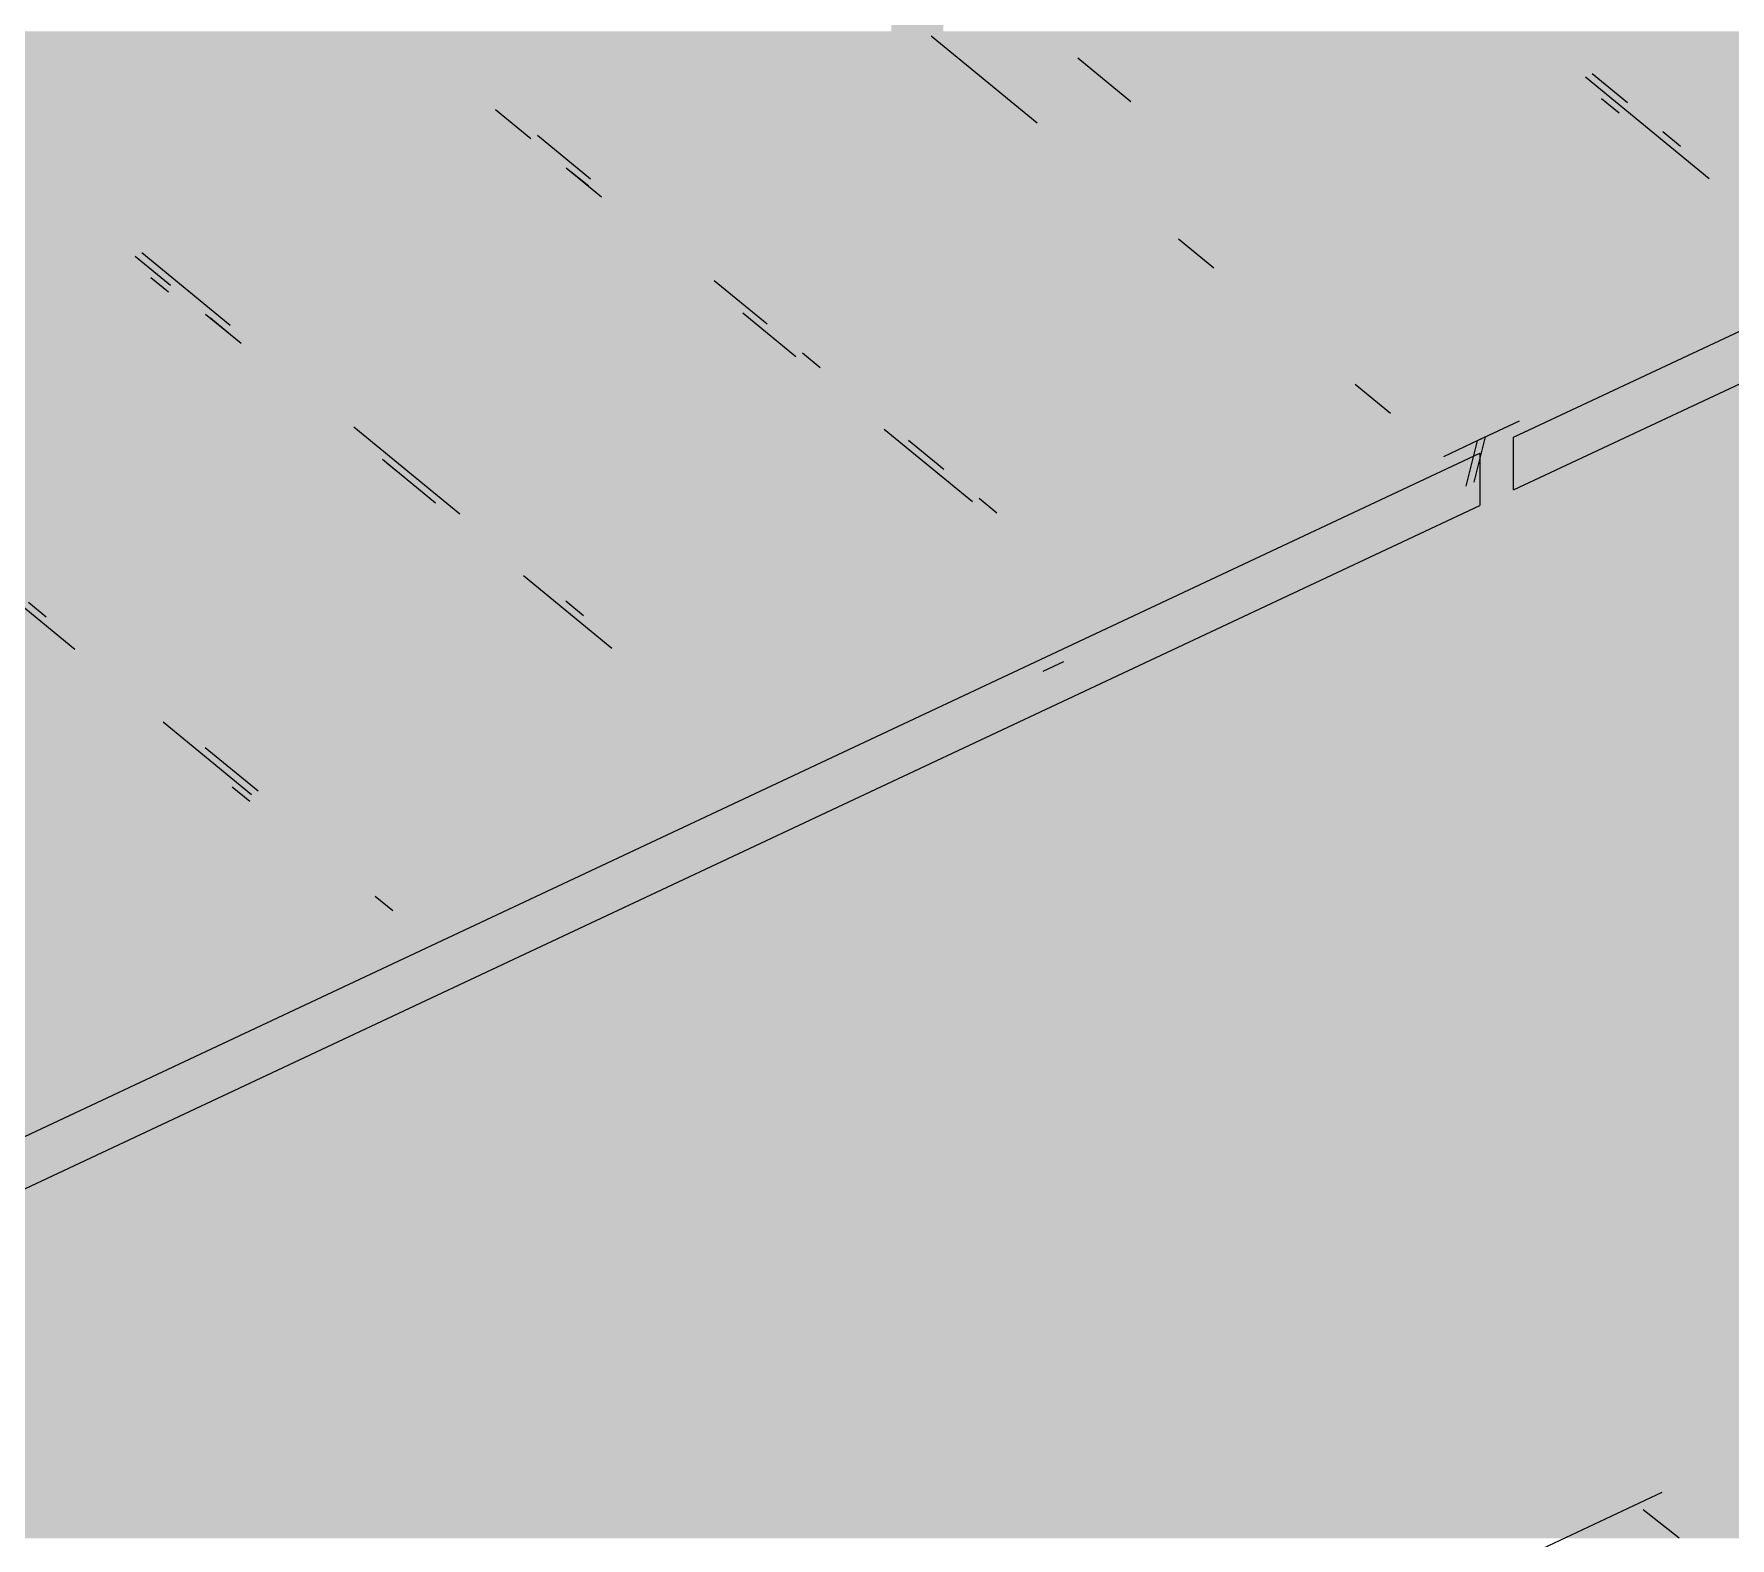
# Model space of a CAD drawing. Header units: millimetres. Extents: x 5 to 1315, y 5 to 292.
# Drawn here: x 1187.166 to 1190.312, y 83.386 to 86.176 of the extents above; entities that cross this region are included whole.
import ezdxf

# ---------------------------------------------------------------- set-up
doc = ezdxf.new("R2010")
doc.units = ezdxf.units.MM
doc.layers.add('EXISTING', color=7, linetype='Continuous')
doc.layers.add('IMAGES', color=7, linetype='Continuous')

# ---------------------------------------------------------------- blocks, each defined once
blk = doc.blocks.new('SHEET_03')
at = {"layer": 'EXISTING', "color": 250, "lineweight": 9}
for p, q in [((289.9104, 85.4281), (293.7247, 87.2188)), ((289.9104, 85.3306), (293.7247, 87.1213)), ((288.8304, 86.173), (289.027, 86.0114)), ((289.2002, 86.0505), (289.1019, 86.1313)), ((290.0439, 86.0965), (290.2732, 85.9079)), ((290.1219, 86.0485), (290.0563, 86.1023)), ((290.106, 86.0292), (290.0732, 86.0561)), ((288.022, 86.0359), (288.0875, 85.982)), ((288.1983, 85.9071), (288.1, 85.9879)), ((290.2202, 85.9677), (290.1874, 85.9946)), ((288.153, 85.9281), (288.2185, 85.8743)), ((288.1949, 85.8936), (288.1621, 85.9206)), ((289.2891, 85.796), (289.3546, 85.7421)), ((287.3535, 85.7643), (287.419, 85.7105)), ((287.5298, 85.6355), (287.366, 85.7702)), ((287.4156, 85.6971), (287.3829, 85.724)), ((288.5259, 85.6377), (288.4276, 85.7185)), ((287.4845, 85.6566), (287.5501, 85.6027)), ((287.5264, 85.6221), (287.4936, 85.6491)), ((288.4806, 85.6588), (288.5789, 85.578)), ((288.6242, 85.5569), (288.5914, 85.5839)), ((289.6167, 85.5266), (289.6822, 85.4728)), ((287.9557, 85.2854), (287.7591, 85.447)), ((289.921, 85.4579), (289.843, 85.4213)), ((288.7428, 85.4433), (288.9066, 85.3087)), ((288.8535, 85.3684), (288.788, 85.4223)), ((289.8586, 85.4286), (289.7805, 85.392)), ((289.843, 85.4213), (289.8217, 85.3375)), ((289.8374, 85.3448), (289.8586, 85.4286)), ((289.9104, 85.3306), (289.9104, 85.4281)), ((286.0337, 83.6081), (289.848, 85.3988)), ((287.8122, 85.3873), (287.9105, 85.3065)), ((289.848, 85.3988), (289.848, 85.3013)), ((287.854, 85.3528), (287.8213, 85.3797)), ((288.8501, 85.355), (288.8174, 85.3819)), ((286.0337, 83.5106), (289.848, 85.3013)), ((288.9518, 85.2876), (288.9191, 85.3145)), ((287.0782, 85.1696), (287.242, 85.035)), ((288.0743, 85.1718), (288.2381, 85.0372)), ((287.1889, 85.0947), (287.1562, 85.1216)), ((288.1851, 85.0969), (288.1523, 85.1238)), ((289.0379, 84.9943), (289.0764, 85.0124)), ((287.4058, 84.9003), (287.5696, 84.7656)), ((287.5821, 84.7715), (287.4838, 84.8523)), ((287.5662, 84.7522), (287.5335, 84.7792)), ((287.799, 84.5771), (287.8317, 84.5502)), ((286.3719, 81.6806), (290.1862, 83.4713)), ((290.151, 83.4392), (290.2177, 83.3869))]:
    blk.add_line(p, q, dxfattribs=at)
at = {"layer": 'IMAGES', "color": 7}
for points in [[(288.7564, 86.0849), (288.8527, 86.0849), (288.7564, 86.2777), (288.8527, 86.2777)], [(287.1182, 86.0849), (287.2145, 86.0849), (287.1182, 86.1813), (287.2145, 86.1813)], [(287.2145, 86.0849), (287.6964, 86.0849), (287.2145, 86.1813), (287.6964, 86.1813)], [(287.6964, 86.0849), (287.7927, 86.0849), (287.6964, 86.1813), (287.7927, 86.1813)], [(287.7927, 86.0849), (287.8891, 86.0849), (287.7927, 86.1813), (287.8891, 86.1813)], [(287.8891, 86.0849), (287.9855, 86.0849), (287.8891, 86.1813), (287.9855, 86.1813)], [(287.9855, 86.0849), (288.0818, 86.0849), (287.9855, 86.1813), (288.0818, 86.1813)], [(288.0818, 86.0849), (288.1782, 86.0849), (288.0818, 86.1813), (288.1782, 86.1813)], [(288.1782, 86.0849), (288.5636, 86.0849), (288.1782, 86.1813), (288.5636, 86.1813)], [(288.5636, 86.0849), (288.7564, 86.0849), (288.5636, 86.1813), (288.7564, 86.1813)], [(288.8527, 86.0849), (288.9491, 86.0849), (288.8527, 86.1813), (288.9491, 86.1813)], [(288.9491, 86.0849), (289.0455, 86.0849), (288.9491, 86.1813), (289.0455, 86.1813)], [(289.0455, 86.0849), (289.1418, 86.0849), (289.0455, 86.1813), (289.1418, 86.1813)], [(289.1418, 86.0849), (289.2382, 86.0849), (289.1418, 86.1813), (289.2382, 86.1813)], [(289.2382, 86.0849), (289.3345, 86.0849), (289.2382, 86.1813), (289.3345, 86.1813)], [(289.3345, 86.0849), (289.72, 86.0849), (289.3345, 86.1813), (289.72, 86.1813)], [(289.72, 86.0849), (289.8164, 86.0849), (289.72, 86.1813), (289.8164, 86.1813)], [(289.8164, 86.0849), (289.9127, 86.0849), (289.8164, 86.1813), (289.9127, 86.1813)], [(289.9127, 86.0849), (290.1055, 86.0849), (289.9127, 86.1813), (290.1055, 86.1813)], [(290.1055, 86.0849), (290.2018, 86.0849), (290.1055, 86.1813), (290.2018, 86.1813)], [(290.2018, 86.0849), (290.2982, 86.0849), (290.2018, 86.1813), (290.2982, 86.1813)], [(290.2982, 86.0849), (290.8764, 86.0849), (290.2982, 86.1813), (290.8764, 86.1813)], [(287.1182, 85.9885), (287.2145, 85.9885), (287.1182, 86.0849), (287.2145, 86.0849)], [(287.2145, 85.9885), (287.3109, 85.9885), (287.2145, 86.0849), (287.3109, 86.0849)], [(287.3109, 85.9885), (287.7927, 85.9885), (287.3109, 86.0849), (287.7927, 86.0849)], [(287.7927, 85.9885), (287.8891, 85.9885), (287.7927, 86.0849), (287.8891, 86.0849)], [(287.8891, 85.9885), (287.9855, 85.9885), (287.8891, 86.0849), (287.9855, 86.0849)], [(287.9855, 85.9885), (288.1782, 85.9885), (287.9855, 86.0849), (288.1782, 86.0849)], [(288.1782, 85.9885), (288.2745, 85.9885), (288.1782, 86.0849), (288.2745, 86.0849)], [(288.2745, 85.9885), (288.7564, 85.9885), (288.2745, 86.0849), (288.7564, 86.0849)], [(288.7564, 85.9885), (288.8527, 85.9885), (288.7564, 86.0849), (288.8527, 86.0849)], [(288.8527, 85.9885), (288.9491, 85.9885), (288.8527, 86.0849), (288.9491, 86.0849)], [(288.9491, 85.9885), (289.0455, 85.9885), (288.9491, 86.0849), (289.0455, 86.0849)], [(289.0455, 85.9885), (289.1418, 85.9885), (289.0455, 86.0849), (289.1418, 86.0849)], [(289.1418, 85.9885), (289.2382, 85.9885), (289.1418, 86.0849), (289.2382, 86.0849)], [(289.2382, 85.9885), (289.3345, 85.9885), (289.2382, 86.0849), (289.3345, 86.0849)], [(289.3345, 85.9885), (289.4309, 85.9885), (289.3345, 86.0849), (289.4309, 86.0849)], [(289.4309, 85.9885), (289.9127, 85.9885), (289.4309, 86.0849), (289.9127, 86.0849)], [(289.9127, 85.9885), (290.0091, 85.9885), (289.9127, 86.0849), (290.0091, 86.0849)], [(290.0091, 85.9885), (290.1055, 85.9885), (290.0091, 86.0849), (290.1055, 86.0849)], [(290.1055, 85.9885), (290.2018, 85.9885), (290.1055, 86.0849), (290.2018, 86.0849)], [(290.2018, 85.9885), (290.2982, 85.9885), (290.2018, 86.0849), (290.2982, 86.0849)], [(290.2982, 85.9885), (290.3945, 85.9885), (290.2982, 86.0849), (290.3945, 86.0849)], [(287.0218, 85.8921), (287.2145, 85.8921), (287.0218, 85.9885), (287.2145, 85.9885)], [(287.2145, 85.8921), (287.3109, 85.8921), (287.2145, 85.9885), (287.3109, 85.9885)], [(287.3109, 85.8921), (287.4073, 85.8921), (287.3109, 85.9885), (287.4073, 85.9885)], [(287.4073, 85.8921), (287.8891, 85.8921), (287.4073, 85.9885), (287.8891, 85.9885)], [(287.8891, 85.8921), (287.9855, 85.8921), (287.8891, 85.9885), (287.9855, 85.9885)], [(287.9855, 85.8921), (288.0818, 85.8921), (287.9855, 85.9885), (288.0818, 85.9885)], [(288.0818, 85.8921), (288.2745, 85.8921), (288.0818, 85.9885), (288.2745, 85.9885)], [(288.2745, 85.8921), (288.3709, 85.8921), (288.2745, 85.9885), (288.3709, 85.9885)], [(288.3709, 85.8921), (288.4673, 85.8921), (288.3709, 85.9885), (288.4673, 85.9885)], [(288.4673, 85.8921), (288.8527, 85.8921), (288.4673, 85.9885), (288.8527, 85.9885)], [(288.8527, 85.8921), (288.9491, 85.8921), (288.8527, 85.9885), (288.9491, 85.9885)], [(288.9491, 85.8921), (289.0455, 85.8921), (288.9491, 85.9885), (289.0455, 85.9885)], [(289.0455, 85.8921), (289.1418, 85.8921), (289.0455, 85.9885), (289.1418, 85.9885)], [(289.1418, 85.8921), (289.3345, 85.8921), (289.1418, 85.9885), (289.3345, 85.9885)], [(289.3345, 85.8921), (289.4309, 85.8921), (289.3345, 85.9885), (289.4309, 85.9885)], [(289.4309, 85.8921), (289.5273, 85.8921), (289.4309, 85.9885), (289.5273, 85.9885)], [(289.5273, 85.8921), (290.0091, 85.8921), (289.5273, 85.9885), (290.0091, 85.9885)], [(290.0091, 85.8921), (290.1055, 85.8921), (290.0091, 85.9885), (290.1055, 85.9885)], [(290.1055, 85.8921), (290.2982, 85.8921), (290.1055, 85.9885), (290.2982, 85.9885)], [(290.2982, 85.8921), (290.3945, 85.8921), (290.2982, 85.9885), (290.3945, 85.9885)], [(287.1182, 85.7957), (287.2145, 85.7957), (287.1182, 85.8921), (287.2145, 85.8921)], [(287.2145, 85.7957), (287.3109, 85.7957), (287.2145, 85.8921), (287.3109, 85.8921)], [(287.3109, 85.7957), (287.4073, 85.7957), (287.3109, 85.8921), (287.4073, 85.8921)], [(287.4073, 85.7957), (287.5036, 85.7957), (287.4073, 85.8921), (287.5036, 85.8921)], [(287.5036, 85.7957), (287.9855, 85.7957), (287.5036, 85.8921), (287.9855, 85.8921)], [(287.9855, 85.7957), (288.0818, 85.7957), (287.9855, 85.8921), (288.0818, 85.8921)], [(288.0818, 85.7957), (288.1782, 85.7957), (288.0818, 85.8921), (288.1782, 85.8921)], [(288.1782, 85.7957), (288.2745, 85.7957), (288.1782, 85.8921), (288.2745, 85.8921)], [(288.2745, 85.7957), (288.3709, 85.7957), (288.2745, 85.8921), (288.3709, 85.8921)], [(288.3709, 85.7957), (288.4673, 85.7957), (288.3709, 85.8921), (288.4673, 85.8921)], [(288.4673, 85.7957), (288.5636, 85.7957), (288.4673, 85.8921), (288.5636, 85.8921)], [(288.5636, 85.7957), (288.9491, 85.7957), (288.5636, 85.8921), (288.9491, 85.8921)], [(288.9491, 85.7957), (289.0455, 85.7957), (288.9491, 85.8921), (289.0455, 85.8921)], [(289.0455, 85.7957), (289.1418, 85.7957), (289.0455, 85.8921), (289.1418, 85.8921)], [(289.1418, 85.7957), (289.2382, 85.7957), (289.1418, 85.8921), (289.2382, 85.8921)], [(289.2382, 85.7957), (289.4309, 85.7957), (289.2382, 85.8921), (289.4309, 85.8921)], [(289.4309, 85.7957), (289.5273, 85.7957), (289.4309, 85.8921), (289.5273, 85.8921)], [(289.5273, 85.7957), (289.6236, 85.7957), (289.5273, 85.8921), (289.6236, 85.8921)], [(289.6236, 85.7957), (290.1055, 85.7957), (289.6236, 85.8921), (290.1055, 85.8921)], [(290.1055, 85.7957), (290.2018, 85.7957), (290.1055, 85.8921), (290.2018, 85.8921)], [(290.2018, 85.7957), (290.2982, 85.7957), (290.2018, 85.8921), (290.2982, 85.8921)], [(290.2982, 85.7957), (290.4909, 85.7957), (290.2982, 85.8921), (290.4909, 85.8921)], [(287.1182, 85.6993), (287.2145, 85.6993), (287.1182, 85.7957), (287.2145, 85.7957)], [(287.2145, 85.6993), (287.3109, 85.6993), (287.2145, 85.7957), (287.3109, 85.7957)], [(287.3109, 85.6993), (287.4073, 85.6993), (287.3109, 85.7957), (287.4073, 85.7957)], [(287.4073, 85.6993), (287.5036, 85.6993), (287.4073, 85.7957), (287.5036, 85.7957)], [(287.5036, 85.6993), (287.6, 85.6993), (287.5036, 85.7957), (287.6, 85.7957)], [(287.6, 85.6993), (288.0818, 85.6993), (287.6, 85.7957), (288.0818, 85.7957)], [(288.0818, 85.6993), (288.1782, 85.6993), (288.0818, 85.7957), (288.1782, 85.7957)], [(288.1782, 85.6993), (288.2745, 85.6993), (288.1782, 85.7957), (288.2745, 85.7957)], [(288.2745, 85.6993), (288.3709, 85.6993), (288.2745, 85.7957), (288.3709, 85.7957)], [(288.3709, 85.6993), (288.4673, 85.6993), (288.3709, 85.7957), (288.4673, 85.7957)], [(288.4673, 85.6993), (288.5636, 85.6993), (288.4673, 85.7957), (288.5636, 85.7957)], [(288.5636, 85.6993), (288.66, 85.6993), (288.5636, 85.7957), (288.66, 85.7957)], [(288.66, 85.6993), (289.0455, 85.6993), (288.66, 85.7957), (289.0455, 85.7957)], [(289.0455, 85.6993), (289.1418, 85.6993), (289.0455, 85.7957), (289.1418, 85.7957)], [(289.1418, 85.6993), (289.2382, 85.6993), (289.1418, 85.7957), (289.2382, 85.7957)], [(289.2382, 85.6993), (289.3345, 85.6993), (289.2382, 85.7957), (289.3345, 85.7957)], [(289.3345, 85.6993), (289.4309, 85.6993), (289.3345, 85.7957), (289.4309, 85.7957)], [(289.4309, 85.6993), (289.5273, 85.6993), (289.4309, 85.7957), (289.5273, 85.7957)], [(289.5273, 85.6993), (289.6236, 85.6993), (289.5273, 85.7957), (289.6236, 85.7957)], [(289.6236, 85.6993), (289.8164, 85.6993), (289.6236, 85.7957), (289.8164, 85.7957)], [(289.8164, 85.6993), (290.1055, 85.6993), (289.8164, 85.7957), (290.1055, 85.7957)], [(290.1055, 85.6993), (290.2982, 85.6993), (290.1055, 85.7957), (290.2982, 85.7957)], [(290.2982, 85.6993), (290.3945, 85.6993), (290.2982, 85.7957), (290.3945, 85.7957)], [(286.7327, 85.6029), (287.3109, 85.6029), (286.7327, 85.6993), (287.3109, 85.6993)], [(287.3109, 85.6029), (287.4073, 85.6029), (287.3109, 85.6993), (287.4073, 85.6993)], [(287.4073, 85.6029), (287.6, 85.6029), (287.4073, 85.6993), (287.6, 85.6993)], [(287.6, 85.6029), (287.7927, 85.6029), (287.6, 85.6993), (287.7927, 85.6993)], [(287.7927, 85.6029), (288.2745, 85.6029), (287.7927, 85.6993), (288.2745, 85.6993)], [(288.2745, 85.6029), (288.3709, 85.6029), (288.2745, 85.6993), (288.3709, 85.6993)], [(288.3709, 85.6029), (288.5636, 85.6029), (288.3709, 85.6993), (288.5636, 85.6993)], [(288.5636, 85.6029), (288.66, 85.6029), (288.5636, 85.6993), (288.66, 85.6993)], [(288.66, 85.6029), (288.7564, 85.6029), (288.66, 85.6993), (288.7564, 85.6993)], [(288.7564, 85.6029), (289.2382, 85.6029), (288.7564, 85.6993), (289.2382, 85.6993)], [(289.2382, 85.6029), (289.3345, 85.6029), (289.2382, 85.6993), (289.3345, 85.6993)], [(289.3345, 85.6029), (289.4309, 85.6029), (289.3345, 85.6993), (289.4309, 85.6993)], [(289.4309, 85.6029), (289.6236, 85.6029), (289.4309, 85.6993), (289.6236, 85.6993)], [(289.6236, 85.6029), (289.72, 85.6029), (289.6236, 85.6993), (289.72, 85.6993)], [(289.72, 85.6029), (289.8164, 85.6029), (289.72, 85.6993), (289.8164, 85.6993)], [(289.8164, 85.6029), (290.1055, 85.6029), (289.8164, 85.6993), (290.1055, 85.6993)], [(290.1055, 85.6029), (290.2018, 85.6029), (290.1055, 85.6993), (290.2018, 85.6993)], [(290.2018, 85.6029), (290.2982, 85.6029), (290.2018, 85.6993), (290.2982, 85.6993)], [(290.2982, 85.6029), (290.3945, 85.6029), (290.2982, 85.6993), (290.3945, 85.6993)], [(286.8291, 85.5065), (287.3109, 85.5065), (286.8291, 85.6029), (287.3109, 85.6029)], [(287.3109, 85.5065), (287.4073, 85.5065), (287.3109, 85.6029), (287.4073, 85.6029)], [(287.4073, 85.5065), (287.5036, 85.5065), (287.4073, 85.6029), (287.5036, 85.6029)], [(287.5036, 85.5065), (287.6, 85.5065), (287.5036, 85.6029), (287.6, 85.6029)], [(287.6, 85.5065), (287.6964, 85.5065), (287.6, 85.6029), (287.6964, 85.6029)], [(287.6964, 85.5065), (287.7927, 85.5065), (287.6964, 85.6029), (287.7927, 85.6029)], [(287.7927, 85.5065), (287.8891, 85.5065), (287.7927, 85.6029), (287.8891, 85.6029)], [(287.8891, 85.5065), (288.3709, 85.5065), (287.8891, 85.6029), (288.3709, 85.6029)], [(288.3709, 85.5065), (288.4673, 85.5065), (288.3709, 85.6029), (288.4673, 85.6029)], [(288.4673, 85.5065), (288.66, 85.5065), (288.4673, 85.6029), (288.66, 85.6029)], [(288.66, 85.5065), (288.7564, 85.5065), (288.66, 85.6029), (288.7564, 85.6029)], [(288.7564, 85.5065), (288.8527, 85.5065), (288.7564, 85.6029), (288.8527, 85.6029)], [(288.8527, 85.5065), (289.2382, 85.5065), (288.8527, 85.6029), (289.2382, 85.6029)], [(289.2382, 85.5065), (289.3345, 85.5065), (289.2382, 85.6029), (289.3345, 85.6029)], [(289.3345, 85.5065), (289.4309, 85.5065), (289.3345, 85.6029), (289.4309, 85.6029)], [(289.4309, 85.5065), (289.5273, 85.5065), (289.4309, 85.6029), (289.5273, 85.6029)], [(289.5273, 85.5065), (289.6236, 85.5065), (289.5273, 85.6029), (289.6236, 85.6029)], [(289.6236, 85.5065), (289.8164, 85.5065), (289.6236, 85.6029), (289.8164, 85.6029)], [(289.8164, 85.5065), (290.0091, 85.5065), (289.8164, 85.6029), (290.0091, 85.6029)], [(290.0091, 85.5065), (290.1055, 85.5065), (290.0091, 85.6029), (290.1055, 85.6029)], [(290.1055, 85.5065), (290.2018, 85.5065), (290.1055, 85.6029), (290.2018, 85.6029)], [(290.2018, 85.5065), (290.3945, 85.5065), (290.2018, 85.6029), (290.3945, 85.6029)], [(287.0218, 85.4101), (287.5036, 85.4101), (287.0218, 85.5065), (287.5036, 85.5065)], [(287.5036, 85.4101), (287.6, 85.4101), (287.5036, 85.5065), (287.6, 85.5065)], [(287.6, 85.4101), (287.6964, 85.4101), (287.6, 85.5065), (287.6964, 85.5065)], [(287.6964, 85.4101), (287.7927, 85.4101), (287.6964, 85.5065), (287.7927, 85.5065)], [(287.7927, 85.4101), (287.8891, 85.4101), (287.7927, 85.5065), (287.8891, 85.5065)], [(287.8891, 85.4101), (287.9855, 85.4101), (287.8891, 85.5065), (287.9855, 85.5065)], [(287.9855, 85.4101), (288.4673, 85.4101), (287.9855, 85.5065), (288.4673, 85.5065)], [(288.4673, 85.4101), (288.5636, 85.4101), (288.4673, 85.5065), (288.5636, 85.5065)], [(288.5636, 85.4101), (288.66, 85.4101), (288.5636, 85.5065), (288.66, 85.5065)], [(288.66, 85.4101), (288.8527, 85.4101), (288.66, 85.5065), (288.8527, 85.5065)], [(288.8527, 85.4101), (288.9491, 85.4101), (288.8527, 85.5065), (288.9491, 85.5065)], [(288.9491, 85.4101), (289.0455, 85.4101), (288.9491, 85.5065), (289.0455, 85.5065)], [(289.0455, 85.4101), (289.4309, 85.4101), (289.0455, 85.5065), (289.4309, 85.5065)], [(289.4309, 85.4101), (289.5273, 85.4101), (289.4309, 85.5065), (289.5273, 85.5065)], [(289.5273, 85.4101), (289.6236, 85.4101), (289.5273, 85.5065), (289.6236, 85.5065)], [(289.6236, 85.4101), (289.72, 85.4101), (289.6236, 85.5065), (289.72, 85.5065)], [(289.72, 85.3137), (289.8164, 85.3137), (289.72, 85.5065), (289.8164, 85.5065)], [(289.8164, 85.4101), (289.9127, 85.4101), (289.8164, 85.5065), (289.9127, 85.5065)], [(289.9127, 85.4101), (290.1055, 85.4101), (289.9127, 85.5065), (290.1055, 85.5065)], [(290.1055, 85.4101), (292.7073, 85.4101), (290.1055, 85.5065), (292.7073, 85.5065)], [(287.1182, 85.3137), (287.6, 85.3137), (287.1182, 85.4101), (287.6, 85.4101)], [(287.6, 85.3137), (287.6964, 85.3137), (287.6, 85.4101), (287.6964, 85.4101)], [(287.6964, 85.3137), (287.7927, 85.3137), (287.6964, 85.4101), (287.7927, 85.4101)], [(287.7927, 85.3137), (287.8891, 85.3137), (287.7927, 85.4101), (287.8891, 85.4101)], [(287.8891, 85.3137), (287.9855, 85.3137), (287.8891, 85.4101), (287.9855, 85.4101)], [(287.9855, 85.3137), (288.0818, 85.3137), (287.9855, 85.4101), (288.0818, 85.4101)], [(288.0818, 85.3137), (288.66, 85.3137), (288.0818, 85.4101), (288.66, 85.4101)], [(288.66, 85.3137), (288.7564, 85.3137), (288.66, 85.4101), (288.7564, 85.4101)], [(288.7564, 85.3137), (288.9491, 85.3137), (288.7564, 85.4101), (288.9491, 85.4101)], [(288.9491, 85.3137), (289.3345, 85.3137), (288.9491, 85.4101), (289.3345, 85.4101)], [(289.3345, 85.3137), (289.5273, 85.3137), (289.3345, 85.4101), (289.5273, 85.4101)], [(289.5273, 85.3137), (289.6236, 85.3137), (289.5273, 85.4101), (289.6236, 85.4101)], [(289.6236, 85.3137), (289.72, 85.3137), (289.6236, 85.4101), (289.72, 85.4101)], [(289.8164, 85.2173), (289.9127, 85.2173), (289.8164, 85.4101), (289.9127, 85.4101)], [(289.9127, 85.3137), (292.7073, 85.3137), (289.9127, 85.4101), (292.7073, 85.4101)], [(287.1182, 85.2173), (287.2145, 85.2173), (287.1182, 85.3137), (287.2145, 85.3137)], [(287.2145, 85.2173), (287.6964, 85.2173), (287.2145, 85.3137), (287.6964, 85.3137)], [(287.6964, 85.2173), (287.7927, 85.2173), (287.6964, 85.3137), (287.7927, 85.3137)], [(287.7927, 85.2173), (287.8891, 85.2173), (287.7927, 85.3137), (287.8891, 85.3137)], [(287.8891, 85.2173), (287.9855, 85.2173), (287.8891, 85.3137), (287.9855, 85.3137)], [(287.9855, 85.2173), (288.0818, 85.2173), (287.9855, 85.3137), (288.0818, 85.3137)], [(288.0818, 85.2173), (288.1782, 85.2173), (288.0818, 85.3137), (288.1782, 85.3137)], [(288.1782, 85.2173), (288.8527, 85.2173), (288.1782, 85.3137), (288.8527, 85.3137)], [(288.8527, 85.2173), (289.0455, 85.2173), (288.8527, 85.3137), (289.0455, 85.3137)], [(289.0455, 85.2173), (289.3345, 85.2173), (289.0455, 85.3137), (289.3345, 85.3137)], [(289.3345, 85.2173), (289.4309, 85.2173), (289.3345, 85.3137), (289.4309, 85.3137)], [(289.4309, 85.2173), (289.5273, 85.2173), (289.4309, 85.3137), (289.5273, 85.3137)], [(289.5273, 85.2173), (289.6236, 85.2173), (289.5273, 85.3137), (289.6236, 85.3137)], [(289.6236, 85.2173), (289.72, 85.2173), (289.6236, 85.3137), (289.72, 85.3137)], [(289.72, 85.2173), (289.8164, 85.2173), (289.72, 85.3137), (289.8164, 85.3137)], [(289.9127, 85.2173), (290.1055, 85.2173), (289.9127, 85.3137), (290.1055, 85.3137)], [(290.1055, 85.2173), (290.2018, 85.2173), (290.1055, 85.3137), (290.2018, 85.3137)], [(290.2018, 85.2173), (292.5145, 85.2173), (290.2018, 85.3137), (292.5145, 85.3137)], [(287.0218, 85.1208), (287.2145, 85.1208), (287.0218, 85.2173), (287.2145, 85.2173)], [(287.2145, 85.1208), (287.3109, 85.1208), (287.2145, 85.2173), (287.3109, 85.2173)], [(287.3109, 85.1208), (287.7927, 85.1208), (287.3109, 85.2173), (287.7927, 85.2173)], [(287.7927, 85.1208), (287.8891, 85.1208), (287.7927, 85.2173), (287.8891, 85.2173)], [(287.8891, 85.1208), (287.9855, 85.1208), (287.8891, 85.2173), (287.9855, 85.2173)], [(287.9855, 85.1208), (288.0818, 85.1208), (287.9855, 85.2173), (288.0818, 85.2173)], [(288.0818, 85.1208), (288.1782, 85.1208), (288.0818, 85.2173), (288.1782, 85.2173)], [(288.1782, 85.1208), (288.2745, 85.1208), (288.1782, 85.2173), (288.2745, 85.2173)], [(288.2745, 85.1208), (288.3709, 85.1208), (288.2745, 85.2173), (288.3709, 85.2173)], [(288.3709, 85.1208), (288.8527, 85.1208), (288.3709, 85.2173), (288.8527, 85.2173)], [(288.8527, 85.1208), (288.9491, 85.1208), (288.8527, 85.2173), (288.9491, 85.2173)], [(288.9491, 85.1208), (289.0455, 85.1208), (288.9491, 85.2173), (289.0455, 85.2173)], [(289.0455, 85.1208), (289.1418, 85.1208), (289.0455, 85.2173), (289.1418, 85.2173)], [(289.1418, 85.1208), (289.2382, 85.1208), (289.1418, 85.2173), (289.2382, 85.2173)], [(289.2382, 85.1208), (289.3345, 85.1208), (289.2382, 85.2173), (289.3345, 85.2173)], [(289.3345, 85.1208), (289.5273, 85.1208), (289.3345, 85.2173), (289.5273, 85.2173)], [(289.5273, 85.1208), (289.72, 85.1208), (289.5273, 85.2173), (289.72, 85.2173)], [(289.72, 85.1208), (289.8164, 85.1208), (289.72, 85.2173), (289.8164, 85.2173)], [(289.8164, 85.1208), (289.9127, 85.1208), (289.8164, 85.2173), (289.9127, 85.2173)], [(289.9127, 85.1208), (290.1055, 85.1208), (289.9127, 85.2173), (290.1055, 85.2173)], [(290.1055, 85.1208), (290.2018, 85.1208), (290.1055, 85.2173), (290.2018, 85.2173)], [(290.2018, 85.1208), (290.2982, 85.1208), (290.2018, 85.2173), (290.2982, 85.2173)], [(290.2982, 85.1208), (292.4182, 85.1208), (290.2982, 85.2173), (292.4182, 85.2173)], [(287.1182, 85.0244), (287.3109, 85.0244), (287.1182, 85.1208), (287.3109, 85.1208)], [(287.3109, 85.0244), (287.4073, 85.0244), (287.3109, 85.1208), (287.4073, 85.1208)], [(287.4073, 85.0244), (287.5036, 85.0244), (287.4073, 85.1208), (287.5036, 85.1208)], [(287.5036, 85.0244), (287.9855, 85.0244), (287.5036, 85.1208), (287.9855, 85.1208)], [(287.9855, 85.0244), (288.0818, 85.0244), (287.9855, 85.1208), (288.0818, 85.1208)], [(288.0818, 85.0244), (288.2745, 85.0244), (288.0818, 85.1208), (288.2745, 85.1208)], [(288.2745, 85.0244), (288.3709, 85.0244), (288.2745, 85.1208), (288.3709, 85.1208)], [(288.3709, 85.0244), (288.4673, 85.0244), (288.3709, 85.1208), (288.4673, 85.1208)], [(288.4673, 85.0244), (288.66, 85.0244), (288.4673, 85.1208), (288.66, 85.1208)], [(288.66, 85.0244), (288.8527, 85.0244), (288.66, 85.1208), (288.8527, 85.1208)], [(288.8527, 85.0244), (288.9491, 85.0244), (288.8527, 85.1208), (288.9491, 85.1208)], [(288.9491, 85.0244), (289.0455, 85.0244), (288.9491, 85.1208), (289.0455, 85.1208)], [(289.0455, 85.0244), (289.1418, 85.0244), (289.0455, 85.1208), (289.1418, 85.1208)], [(289.1418, 85.0244), (289.2382, 85.0244), (289.1418, 85.1208), (289.2382, 85.1208)], [(289.2382, 85.0244), (289.4309, 85.0244), (289.2382, 85.1208), (289.4309, 85.1208)], [(289.4309, 85.0244), (289.5273, 85.0244), (289.4309, 85.1208), (289.5273, 85.1208)], [(289.5273, 85.0244), (289.6236, 85.0244), (289.5273, 85.1208), (289.6236, 85.1208)], [(289.6236, 85.0244), (289.72, 85.0244), (289.6236, 85.1208), (289.72, 85.1208)], [(289.72, 85.0244), (289.9127, 85.0244), (289.72, 85.1208), (289.9127, 85.1208)], [(289.9127, 85.0244), (290.1055, 85.0244), (289.9127, 85.1208), (290.1055, 85.1208)], [(290.1055, 85.0244), (290.2982, 85.0244), (290.1055, 85.1208), (290.2982, 85.1208)], [(290.2982, 85.0244), (290.3945, 85.0244), (290.2982, 85.1208), (290.3945, 85.1208)], [(287.1182, 84.928), (287.2145, 84.928), (287.1182, 85.0244), (287.2145, 85.0244)], [(287.2145, 84.928), (287.4073, 84.928), (287.2145, 85.0244), (287.4073, 85.0244)], [(287.4073, 84.928), (287.5036, 84.928), (287.4073, 85.0244), (287.5036, 85.0244)], [(287.5036, 84.928), (287.6, 84.928), (287.5036, 85.0244), (287.6, 85.0244)], [(287.6, 84.928), (288.0818, 84.928), (287.6, 85.0244), (288.0818, 85.0244)], [(288.0818, 84.928), (288.1782, 84.928), (288.0818, 85.0244), (288.1782, 85.0244)], [(288.1782, 84.928), (288.2745, 84.928), (288.1782, 85.0244), (288.2745, 85.0244)], [(288.2745, 84.928), (288.3709, 84.928), (288.2745, 85.0244), (288.3709, 85.0244)], [(288.3709, 84.928), (288.4673, 84.928), (288.3709, 85.0244), (288.4673, 85.0244)], [(288.4673, 84.928), (288.5636, 84.928), (288.4673, 85.0244), (288.5636, 85.0244)], [(288.5636, 84.928), (288.66, 84.928), (288.5636, 85.0244), (288.66, 85.0244)], [(288.66, 84.928), (288.7564, 84.928), (288.66, 85.0244), (288.7564, 85.0244)], [(288.7564, 84.928), (288.8527, 84.928), (288.7564, 85.0244), (288.8527, 85.0244)], [(288.8527, 84.928), (289.0455, 84.928), (288.8527, 85.0244), (289.0455, 85.0244)], [(289.0455, 84.928), (289.1418, 84.928), (289.0455, 85.0244), (289.1418, 85.0244)], [(289.1418, 84.928), (289.2382, 84.928), (289.1418, 85.0244), (289.2382, 85.0244)], [(289.2382, 84.928), (289.3345, 84.928), (289.2382, 85.0244), (289.3345, 85.0244)], [(289.3345, 84.928), (289.4309, 84.928), (289.3345, 85.0244), (289.4309, 85.0244)], [(289.4309, 84.928), (289.5273, 84.928), (289.4309, 85.0244), (289.5273, 85.0244)], [(289.5273, 84.928), (289.72, 84.928), (289.5273, 85.0244), (289.72, 85.0244)], [(289.72, 84.928), (290.2982, 84.928), (289.72, 85.0244), (290.2982, 85.0244)], [(290.2982, 84.928), (290.3945, 84.928), (290.2982, 85.0244), (290.3945, 85.0244)], [(286.54, 84.8316), (287.2145, 84.8316), (286.54, 84.928), (287.2145, 84.928)], [(287.2145, 84.8316), (287.3109, 84.8316), (287.2145, 84.928), (287.3109, 84.928)], [(287.3109, 84.8316), (287.4073, 84.8316), (287.3109, 84.928), (287.4073, 84.928)], [(287.4073, 84.8316), (287.5036, 84.8316), (287.4073, 84.928), (287.5036, 84.928)], [(287.5036, 84.8316), (287.6, 84.8316), (287.5036, 84.928), (287.6, 84.928)], [(287.6, 84.8316), (287.6964, 84.8316), (287.6, 84.928), (287.6964, 84.928)], [(287.6964, 84.8316), (288.1782, 84.8316), (287.6964, 84.928), (288.1782, 84.928)], [(288.1782, 84.8316), (288.2745, 84.8316), (288.1782, 84.928), (288.2745, 84.928)], [(288.2745, 84.8316), (288.3709, 84.8316), (288.2745, 84.928), (288.3709, 84.928)], [(288.3709, 84.8316), (288.4673, 84.8316), (288.3709, 84.928), (288.4673, 84.928)], [(288.4673, 84.8316), (288.5636, 84.8316), (288.4673, 84.928), (288.5636, 84.928)], [(288.5636, 84.8316), (288.66, 84.8316), (288.5636, 84.928), (288.66, 84.928)], [(288.66, 84.8316), (288.7564, 84.8316), (288.66, 84.928), (288.7564, 84.928)], [(288.7564, 84.8316), (288.8527, 84.8316), (288.7564, 84.928), (288.8527, 84.928)], [(288.8527, 84.8316), (288.9491, 84.8316), (288.8527, 84.928), (288.9491, 84.928)], [(288.9491, 84.8316), (289.0455, 84.8316), (288.9491, 84.928), (289.0455, 84.928)], [(289.0455, 84.8316), (289.1418, 84.8316), (289.0455, 84.928), (289.1418, 84.928)], [(289.1418, 84.8316), (289.2382, 84.8316), (289.1418, 84.928), (289.2382, 84.928)], [(289.2382, 84.8316), (289.3345, 84.8316), (289.2382, 84.928), (289.3345, 84.928)], [(289.3345, 84.8316), (289.4309, 84.8316), (289.3345, 84.928), (289.4309, 84.928)], [(289.4309, 84.8316), (290.4909, 84.8316), (289.4309, 84.928), (290.4909, 84.928)], [(286.8291, 84.7352), (287.3109, 84.7352), (286.8291, 84.8316), (287.3109, 84.8316)], [(287.3109, 84.7352), (287.4073, 84.7352), (287.3109, 84.8316), (287.4073, 84.8316)], [(287.4073, 84.7352), (287.5036, 84.7352), (287.4073, 84.8316), (287.5036, 84.8316)], [(287.5036, 84.7352), (287.6, 84.7352), (287.5036, 84.8316), (287.6, 84.8316)], [(287.6, 84.7352), (287.6964, 84.7352), (287.6, 84.8316), (287.6964, 84.8316)], [(287.6964, 84.7352), (287.7927, 84.7352), (287.6964, 84.8316), (287.7927, 84.8316)], [(287.7927, 84.7352), (287.9855, 84.7352), (287.7927, 84.8316), (287.9855, 84.8316)], [(287.9855, 84.7352), (288.2745, 84.7352), (287.9855, 84.8316), (288.2745, 84.8316)], [(288.2745, 84.7352), (288.3709, 84.7352), (288.2745, 84.8316), (288.3709, 84.8316)], [(288.3709, 84.7352), (288.66, 84.7352), (288.3709, 84.8316), (288.66, 84.8316)], [(288.66, 84.7352), (288.8527, 84.7352), (288.66, 84.8316), (288.8527, 84.8316)], [(288.8527, 84.7352), (288.9491, 84.7352), (288.8527, 84.8316), (288.9491, 84.8316)], [(288.9491, 84.7352), (289.0455, 84.7352), (288.9491, 84.8316), (289.0455, 84.8316)], [(289.0455, 84.7352), (289.2382, 84.7352), (289.0455, 84.8316), (289.2382, 84.8316)], [(289.2382, 84.7352), (289.3345, 84.7352), (289.2382, 84.8316), (289.3345, 84.8316)], [(289.3345, 84.7352), (290.6836, 84.7352), (289.3345, 84.8316), (290.6836, 84.8316)], [(286.9255, 84.6388), (287.4073, 84.6388), (286.9255, 84.7352), (287.4073, 84.7352)], [(287.4073, 84.6388), (287.5036, 84.6388), (287.4073, 84.7352), (287.5036, 84.7352)], [(287.5036, 84.6388), (287.6, 84.6388), (287.5036, 84.7352), (287.6, 84.7352)], [(287.6, 84.6388), (287.6964, 84.6388), (287.6, 84.7352), (287.6964, 84.7352)], [(287.6964, 84.6388), (287.7927, 84.6388), (287.6964, 84.7352), (287.7927, 84.7352)], [(287.7927, 84.6388), (287.8891, 84.6388), (287.7927, 84.7352), (287.8891, 84.7352)], [(287.8891, 84.6388), (287.9855, 84.6388), (287.8891, 84.7352), (287.9855, 84.7352)], [(287.9855, 84.6388), (288.1782, 84.6388), (287.9855, 84.7352), (288.1782, 84.7352)], [(288.1782, 84.6388), (288.2745, 84.6388), (288.1782, 84.7352), (288.2745, 84.7352)], [(288.2745, 84.6388), (288.3709, 84.6388), (288.2745, 84.7352), (288.3709, 84.7352)], [(288.3709, 84.5424), (288.5636, 84.5424), (288.3709, 84.7352), (288.5636, 84.7352)], [(288.5636, 84.6388), (288.66, 84.6388), (288.5636, 84.7352), (288.66, 84.7352)], [(288.66, 84.6388), (288.7564, 84.6388), (288.66, 84.7352), (288.7564, 84.7352)], [(288.7564, 84.6388), (288.8527, 84.6388), (288.7564, 84.7352), (288.8527, 84.7352)], [(288.8527, 84.6388), (289.0455, 84.6388), (288.8527, 84.7352), (289.0455, 84.7352)], [(289.0455, 84.6388), (290.9727, 84.6388), (289.0455, 84.7352), (290.9727, 84.7352)], [(287.0218, 84.5424), (287.5036, 84.5424), (287.0218, 84.6388), (287.5036, 84.6388)], [(287.5036, 84.5424), (287.6, 84.5424), (287.5036, 84.6388), (287.6, 84.6388)], [(287.6, 84.5424), (287.6964, 84.5424), (287.6, 84.6388), (287.6964, 84.6388)], [(287.6964, 84.5424), (287.7927, 84.5424), (287.6964, 84.6388), (287.7927, 84.6388)], [(287.7927, 84.5424), (287.8891, 84.5424), (287.7927, 84.6388), (287.8891, 84.6388)], [(287.8891, 84.5424), (287.9855, 84.5424), (287.8891, 84.6388), (287.9855, 84.6388)], [(287.9855, 84.5424), (288.0818, 84.5424), (287.9855, 84.6388), (288.0818, 84.6388)], [(288.0818, 84.5424), (288.1782, 84.5424), (288.0818, 84.6388), (288.1782, 84.6388)], [(288.1782, 84.5424), (288.2745, 84.5424), (288.1782, 84.6388), (288.2745, 84.6388)], [(288.2745, 84.5424), (288.3709, 84.5424), (288.2745, 84.6388), (288.3709, 84.6388)], [(288.5636, 84.5424), (288.66, 84.5424), (288.5636, 84.6388), (288.66, 84.6388)], [(288.66, 84.5424), (288.8527, 84.5424), (288.66, 84.6388), (288.8527, 84.6388)], [(288.8527, 84.5424), (291.0691, 84.5424), (288.8527, 84.6388), (291.0691, 84.6388)], [(287.1182, 84.446), (287.4073, 84.446), (287.1182, 84.5424), (287.4073, 84.5424)], [(287.4073, 84.446), (287.5036, 84.446), (287.4073, 84.5424), (287.5036, 84.5424)], [(287.5036, 84.446), (287.6, 84.446), (287.5036, 84.5424), (287.6, 84.5424)], [(287.6, 84.446), (287.6964, 84.446), (287.6, 84.5424), (287.6964, 84.5424)], [(287.6964, 84.446), (287.7927, 84.446), (287.6964, 84.5424), (287.7927, 84.5424)], [(287.7927, 84.446), (287.8891, 84.446), (287.7927, 84.5424), (287.8891, 84.5424)], [(287.8891, 84.446), (287.9855, 84.446), (287.8891, 84.5424), (287.9855, 84.5424)], [(287.9855, 84.446), (288.0818, 84.446), (287.9855, 84.5424), (288.0818, 84.5424)], [(288.0818, 84.446), (288.1782, 84.446), (288.0818, 84.5424), (288.1782, 84.5424)], [(288.1782, 84.446), (288.3709, 84.446), (288.1782, 84.5424), (288.3709, 84.5424)], [(288.3709, 84.446), (288.4673, 84.446), (288.3709, 84.5424), (288.4673, 84.5424)], [(288.4673, 84.446), (288.66, 84.446), (288.4673, 84.5424), (288.66, 84.5424)], [(288.66, 84.446), (291.84, 84.446), (288.66, 84.5424), (291.84, 84.5424)], [(287.1182, 84.3496), (287.2145, 84.3496), (287.1182, 84.446), (287.2145, 84.446)], [(287.2145, 84.3496), (287.3109, 84.3496), (287.2145, 84.446), (287.3109, 84.446)], [(287.3109, 84.3496), (287.5036, 84.3496), (287.3109, 84.446), (287.5036, 84.446)], [(287.5036, 84.3496), (287.6, 84.3496), (287.5036, 84.446), (287.6, 84.446)], [(287.6, 84.3496), (287.7927, 84.3496), (287.6, 84.446), (287.7927, 84.446)], [(287.7927, 84.2532), (287.8891, 84.2532), (287.7927, 84.446), (287.8891, 84.446)], [(287.8891, 84.3496), (287.9855, 84.3496), (287.8891, 84.446), (287.9855, 84.446)], [(287.9855, 84.3496), (288.0818, 84.3496), (287.9855, 84.446), (288.0818, 84.446)], [(288.0818, 84.3496), (288.1782, 84.3496), (288.0818, 84.446), (288.1782, 84.446)], [(288.1782, 84.3496), (288.3709, 84.3496), (288.1782, 84.446), (288.3709, 84.446)], [(288.3709, 84.3496), (288.4673, 84.3496), (288.3709, 84.446), (288.4673, 84.446)], [(288.4673, 84.3496), (291.7436, 84.3496), (288.4673, 84.446), (291.7436, 84.446)], [(287.0218, 84.2532), (287.2145, 84.2532), (287.0218, 84.3496), (287.2145, 84.3496)], [(287.2145, 84.2532), (287.3109, 84.2532), (287.2145, 84.3496), (287.3109, 84.3496)], [(287.3109, 84.2532), (287.6, 84.2532), (287.3109, 84.3496), (287.6, 84.3496)], [(287.6, 84.2532), (287.7927, 84.2532), (287.6, 84.3496), (287.7927, 84.3496)], [(287.8891, 84.2532), (287.9855, 84.2532), (287.8891, 84.3496), (287.9855, 84.3496)], [(287.9855, 84.2532), (288.1782, 84.2532), (287.9855, 84.3496), (288.1782, 84.3496)], [(288.1782, 84.2532), (288.2745, 84.2532), (288.1782, 84.3496), (288.2745, 84.3496)], [(288.2745, 84.2532), (291.4545, 84.2532), (288.2745, 84.3496), (291.4545, 84.3496)], [(287.1182, 84.0604), (287.2145, 84.0604), (287.1182, 84.2532), (287.2145, 84.2532)], [(287.2145, 84.1568), (287.3109, 84.1568), (287.2145, 84.2532), (287.3109, 84.2532)], [(287.3109, 84.0604), (287.4073, 84.0604), (287.3109, 84.2532), (287.4073, 84.2532)], [(287.4073, 84.1568), (287.5036, 84.1568), (287.4073, 84.2532), (287.5036, 84.2532)], [(287.5036, 84.1568), (287.6, 84.1568), (287.5036, 84.2532), (287.6, 84.2532)], [(287.6, 84.1568), (287.6964, 84.1568), (287.6, 84.2532), (287.6964, 84.2532)], [(287.6964, 84.1568), (287.7927, 84.1568), (287.6964, 84.2532), (287.7927, 84.2532)], [(287.7927, 84.1568), (287.8891, 84.1568), (287.7927, 84.2532), (287.8891, 84.2532)], [(287.8891, 84.1568), (287.9855, 84.1568), (287.8891, 84.2532), (287.9855, 84.2532)], [(287.9855, 84.1568), (291.3582, 84.1568), (287.9855, 84.2532), (291.3582, 84.2532)], [(287.2145, 84.0604), (287.3109, 84.0604), (287.2145, 84.1568), (287.3109, 84.1568)], [(287.4073, 84.0604), (287.6, 84.0604), (287.4073, 84.1568), (287.6, 84.1568)], [(287.6, 84.0604), (287.7927, 84.0604), (287.6, 84.1568), (287.7927, 84.1568)], [(287.7927, 84.0604), (287.8891, 84.0604), (287.7927, 84.1568), (287.8891, 84.1568)], [(287.8891, 84.0604), (291.0691, 84.0604), (287.8891, 84.1568), (291.0691, 84.1568)], [(287.1182, 83.964), (287.2145, 83.964), (287.1182, 84.0604), (287.2145, 84.0604)], [(287.2145, 83.964), (287.3109, 83.964), (287.2145, 84.0604), (287.3109, 84.0604)], [(287.3109, 83.964), (287.4073, 83.964), (287.3109, 84.0604), (287.4073, 84.0604)], [(287.4073, 83.964), (287.6, 83.964), (287.4073, 84.0604), (287.6, 84.0604)], [(287.6, 83.964), (288.0818, 83.964), (287.6, 84.0604), (288.0818, 84.0604)], [(288.0818, 83.964), (288.1782, 83.964), (288.0818, 84.0604), (288.1782, 84.0604)], [(288.1782, 83.964), (288.2745, 83.964), (288.1782, 84.0604), (288.2745, 84.0604)], [(288.2745, 83.964), (290.8764, 83.964), (288.2745, 84.0604), (290.8764, 84.0604)], [(287.1182, 83.8676), (287.2145, 83.8676), (287.1182, 83.964), (287.2145, 83.964)], [(287.2145, 83.8676), (287.4073, 83.8676), (287.2145, 83.964), (287.4073, 83.964)], [(287.4073, 83.8676), (287.9855, 83.8676), (287.4073, 83.964), (287.9855, 83.964)], [(287.9855, 83.7712), (288.0818, 83.7712), (287.9855, 83.964), (288.0818, 83.964)], [(288.0818, 83.7712), (288.1782, 83.7712), (288.0818, 83.964), (288.1782, 83.964)], [(288.1782, 83.7712), (288.2745, 83.7712), (288.1782, 83.964), (288.2745, 83.964)], [(288.2745, 83.7712), (288.3709, 83.7712), (288.2745, 83.964), (288.3709, 83.964)], [(288.3709, 83.8676), (290.6836, 83.8676), (288.3709, 83.964), (290.6836, 83.964)], [(287.1182, 83.7712), (287.9855, 83.7712), (287.1182, 83.8676), (287.9855, 83.8676)], [(288.3709, 83.7712), (290.4909, 83.7712), (288.3709, 83.8676), (290.4909, 83.8676)], [(287.0218, 83.6748), (288.0818, 83.6748), (287.0218, 83.7712), (288.0818, 83.7712)], [(288.0818, 83.6748), (288.1782, 83.6748), (288.0818, 83.7712), (288.1782, 83.7712)], [(288.1782, 83.6748), (288.2745, 83.6748), (288.1782, 83.7712), (288.2745, 83.7712)], [(288.2745, 83.6748), (288.66, 83.6748), (288.2745, 83.7712), (288.66, 83.7712)], [(288.66, 83.6748), (288.7564, 83.6748), (288.66, 83.7712), (288.7564, 83.7712)], [(288.7564, 83.6748), (290.2982, 83.6748), (288.7564, 83.7712), (290.2982, 83.7712)], [(290.2982, 83.6748), (290.4909, 83.6748), (290.2982, 83.7712), (290.4909, 83.7712)], [(286.7327, 83.5784), (288.4673, 83.5784), (286.7327, 83.6748), (288.4673, 83.6748)], [(288.4673, 83.5784), (288.5636, 83.5784), (288.4673, 83.6748), (288.5636, 83.6748)], [(288.5636, 83.5784), (288.66, 83.5784), (288.5636, 83.6748), (288.66, 83.6748)], [(288.66, 83.5784), (288.7564, 83.5784), (288.66, 83.6748), (288.7564, 83.6748)], [(288.7564, 83.5784), (288.8527, 83.5784), (288.7564, 83.6748), (288.8527, 83.6748)], [(288.8527, 83.5784), (290.0091, 83.5784), (288.8527, 83.6748), (290.0091, 83.6748)], [(290.0091, 83.5784), (290.1055, 83.5784), (290.0091, 83.6748), (290.1055, 83.6748)], [(290.1055, 83.5784), (290.2018, 83.5784), (290.1055, 83.6748), (290.2018, 83.6748)], [(290.2018, 83.482), (290.2982, 83.482), (290.2018, 83.6748), (290.2982, 83.6748)], [(290.2982, 83.5784), (290.3945, 83.5784), (290.2982, 83.6748), (290.3945, 83.6748)], [(286.6364, 83.482), (288.5636, 83.482), (286.6364, 83.5784), (288.5636, 83.5784)], [(288.5636, 83.482), (288.7564, 83.482), (288.5636, 83.5784), (288.7564, 83.5784)], [(288.7564, 83.482), (288.8527, 83.482), (288.7564, 83.5784), (288.8527, 83.5784)], [(288.8527, 83.482), (289.9127, 83.482), (288.8527, 83.5784), (289.9127, 83.5784)], [(289.9127, 83.482), (290.0091, 83.482), (289.9127, 83.5784), (290.0091, 83.5784)], [(290.0091, 83.482), (290.1055, 83.482), (290.0091, 83.5784), (290.1055, 83.5784)], [(290.1055, 83.482), (290.2018, 83.482), (290.1055, 83.5784), (290.2018, 83.5784)], [(290.2982, 83.3856), (290.3945, 83.3856), (290.2982, 83.5784), (290.3945, 83.5784)], [(286.3473, 83.3856), (288.66, 83.3856), (286.3473, 83.482), (288.66, 83.482)], [(288.66, 83.3856), (288.7564, 83.3856), (288.66, 83.482), (288.7564, 83.482)], [(288.7564, 83.3856), (289.3345, 83.3856), (288.7564, 83.482), (289.3345, 83.482)], [(289.3345, 83.3856), (289.5273, 83.3856), (289.3345, 83.482), (289.5273, 83.482)], [(289.5273, 83.3856), (289.6236, 83.3856), (289.5273, 83.482), (289.6236, 83.482)], [(289.6236, 83.3856), (289.8164, 83.3856), (289.6236, 83.482), (289.8164, 83.482)], [(289.8164, 83.3856), (290.0091, 83.3856), (289.8164, 83.482), (290.0091, 83.482)], [(290.0091, 83.3856), (290.2018, 83.3856), (290.0091, 83.482), (290.2018, 83.482)], [(290.2018, 83.3856), (290.2982, 83.3856), (290.2018, 83.482), (290.2982, 83.482)]]:
    blk.add_solid(points, dxfattribs=at)

msp = doc.modelspace()

# ---------------------------------------------------------------- block references
msp.add_blockref('SHEET_03', (900, 0))

doc.saveas('drawing.dxf')
